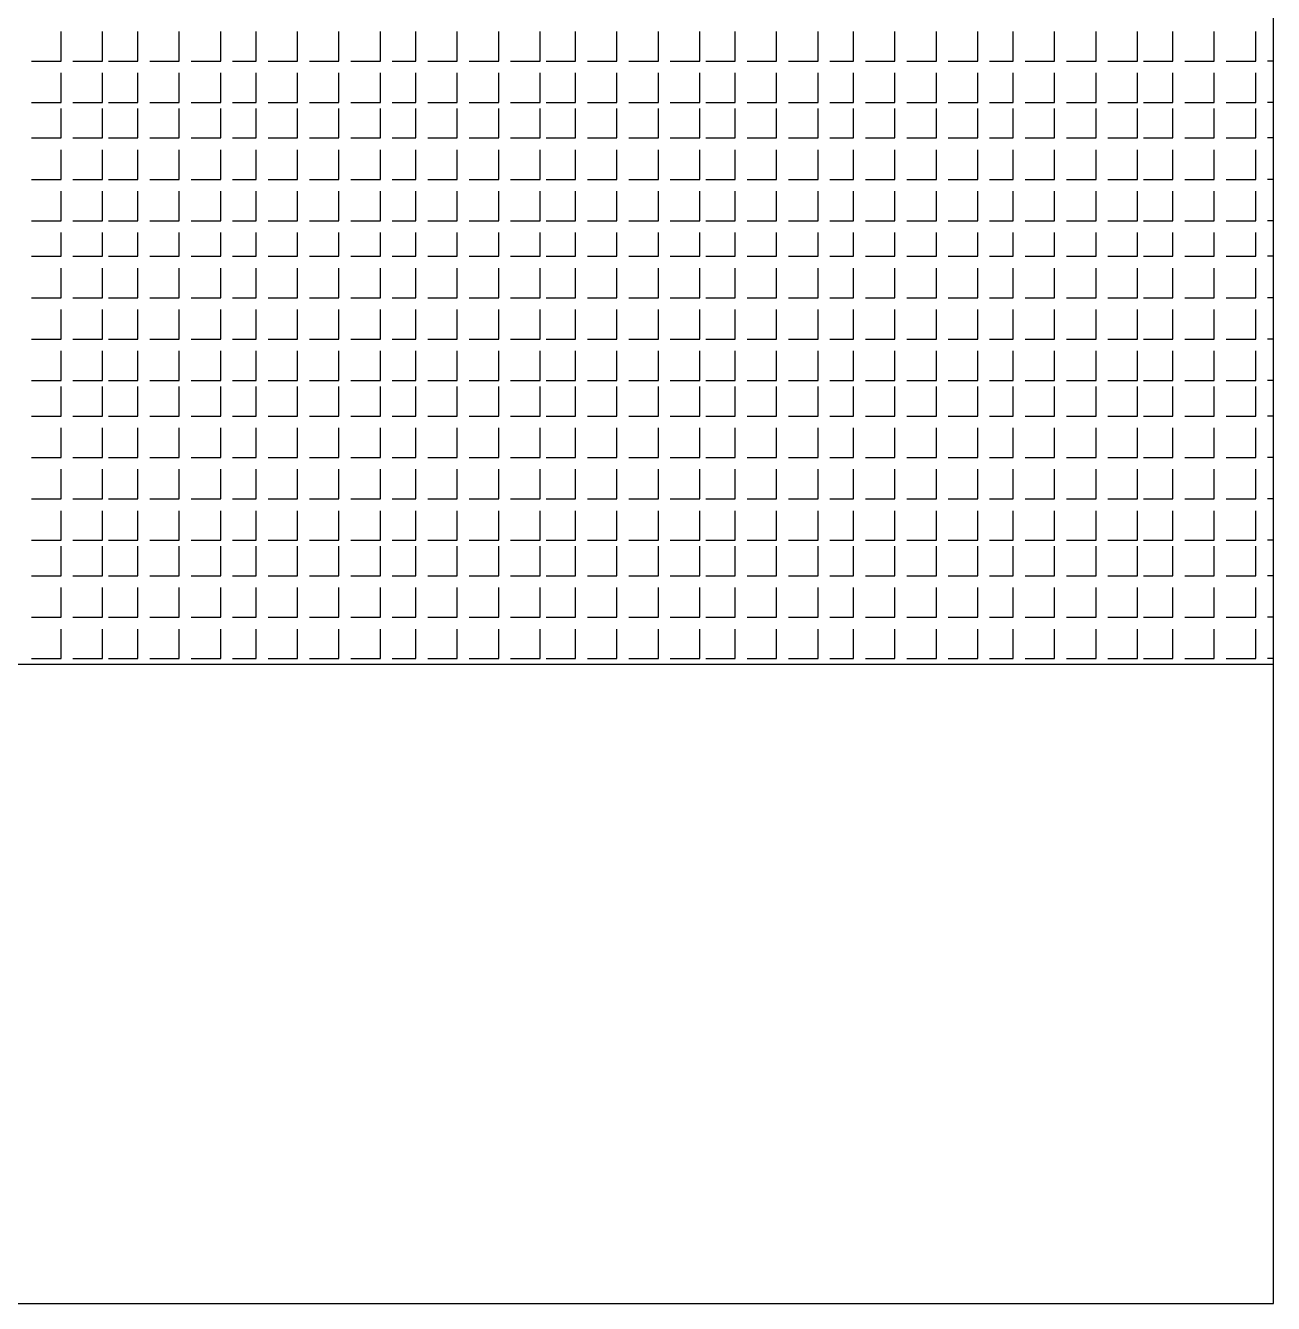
# Model space of a CAD drawing. Extents: x 69141456 to 70100388, y -33501327 to -33101377.
# Drawn here: x 69685065.9 to 69685514.4, y -33128757 to -33128297.9 of the extents above; entities that cross this region are included whole.
import ezdxf

# ---------------------------------------------------------------- set-up
doc = ezdxf.new("R2010")
doc.units = 0
doc.header["$LTSCALE"] = 100
doc.layers.add('PDF _СС_ЗВ_Оборудование', color=1, linetype='Continuous')
doc.layers.add('PDF _СС_ЭЧС_Оборудование', color=1, linetype='Continuous')
doc.layers.add('СС_ЭЧС_Кабель', color=180, linetype='Continuous', lineweight=30)

# ---------------------------------------------------------------- blocks, each defined once
blk = doc.blocks.new('ан')
at = {"layer": 'PDF _СС_ЗВ_Оборудование', "lineweight": 30}
blk.add_lwpolyline([(229.57, 0), (229.57, 880.01)], dxfattribs=at)
at = {"layer": 'PDF _СС_ЭЧС_Оборудование', "lineweight": 30}
blk.add_lwpolyline([(493.14, 875.76), (0, 875.76), (0, 0), (493.14, 0)], close=True, dxfattribs=at)
for points in [[(231.69, 446.38), (231.69, 435.75), (242.32, 435.75)], [(246.57, 446.38), (246.57, 435.75), (257.2, 435.75)], [(261.45, 446.38), (261.45, 435.75), (272.08, 435.75)], [(274.2, 446.38), (274.2, 435.75), (284.83, 435.75)], [(289.08, 446.38), (289.08, 435.75), (299.71, 435.75)], [(303.96, 446.38), (303.96, 435.75), (314.59, 435.75)], [(318.84, 446.38), (318.84, 435.75), (329.47, 435.75)], [(331.6, 446.38), (331.6, 435.75), (342.22, 435.75)], [(346.48, 446.38), (346.48, 435.75), (357.1, 435.75)], [(361.36, 446.38), (361.36, 435.75), (371.98, 435.75)], [(376.23, 446.38), (376.23, 435.75), (384.74, 435.75)], [(388.99, 446.38), (388.99, 435.75), (399.62, 435.75)], [(403.87, 446.38), (403.87, 435.75), (414.5, 435.75)], [(418.75, 446.38), (418.75, 435.75), (429.38, 435.75)], [(431.5, 446.38), (431.5, 435.75), (442.13, 435.75)], [(446.38, 446.38), (446.38, 435.75), (457.01, 435.75)], [(231.69, 431.5), (231.69, 420.87), (242.32, 420.87)], [(246.57, 431.5), (246.57, 420.87), (257.2, 420.87)], [(261.45, 431.5), (261.45, 420.87), (272.08, 420.87)], [(274.2, 431.5), (274.2, 420.87), (284.83, 420.87)], [(289.08, 431.5), (289.08, 420.87), (299.71, 420.87)], [(303.96, 431.5), (303.96, 420.87), (314.59, 420.87)], [(318.84, 431.5), (318.84, 420.87), (329.47, 420.87)], [(331.6, 431.5), (331.6, 420.87), (342.22, 420.87)], [(346.48, 431.5), (346.48, 420.87), (357.1, 420.87)], [(361.36, 431.5), (361.36, 420.87), (371.98, 420.87)], [(376.23, 431.5), (376.23, 420.87), (384.74, 420.87)], [(388.99, 431.5), (388.99, 420.87), (399.62, 420.87)], [(403.87, 431.5), (403.87, 420.87), (414.5, 420.87)], [(418.75, 431.5), (418.75, 420.87), (429.38, 420.87)], [(431.5, 431.5), (431.5, 420.87), (442.13, 420.87)], [(446.38, 431.5), (446.38, 420.87), (457.01, 420.87)], [(231.69, 418.75), (231.69, 408.12), (242.32, 408.12)], [(246.57, 418.75), (246.57, 408.12), (257.2, 408.12)], [(261.45, 418.75), (261.45, 408.12), (272.08, 408.12)], [(274.2, 418.75), (274.2, 408.12), (284.83, 408.12)], [(289.08, 418.75), (289.08, 408.12), (299.71, 408.12)], [(303.96, 418.75), (303.96, 408.12), (314.59, 408.12)], [(318.84, 418.75), (318.84, 408.12), (329.47, 408.12)], [(331.6, 418.75), (331.6, 408.12), (342.22, 408.12)], [(346.48, 418.75), (346.48, 408.12), (357.1, 408.12)], [(361.36, 418.75), (361.36, 408.12), (371.98, 408.12)], [(376.23, 418.75), (376.23, 408.12), (384.74, 408.12)], [(388.99, 418.75), (388.99, 408.12), (399.62, 408.12)], [(403.87, 418.75), (403.87, 408.12), (414.5, 408.12)], [(418.75, 418.75), (418.75, 408.12), (429.38, 408.12)], [(431.5, 418.75), (431.5, 408.12), (442.13, 408.12)], [(446.38, 418.75), (446.38, 408.12), (457.01, 408.12)], [(231.69, 403.87), (231.69, 393.24), (242.32, 393.24)], [(246.57, 403.87), (246.57, 393.24), (257.2, 393.24)], [(261.45, 403.87), (261.45, 393.24), (272.08, 393.24)], [(274.2, 403.87), (274.2, 393.24), (284.83, 393.24)], [(289.08, 403.87), (289.08, 393.24), (299.71, 393.24)], [(303.96, 403.87), (303.96, 393.24), (314.59, 393.24)], [(318.84, 403.87), (318.84, 393.24), (329.47, 393.24)], [(331.6, 403.87), (331.6, 393.24), (342.22, 393.24)], [(346.48, 403.87), (346.48, 393.24), (357.1, 393.24)], [(361.36, 403.87), (361.36, 393.24), (371.98, 393.24)], [(376.23, 403.87), (376.23, 393.24), (384.74, 393.24)], [(388.99, 403.87), (388.99, 393.24), (399.62, 393.24)], [(403.87, 403.87), (403.87, 393.24), (414.5, 393.24)], [(418.75, 403.87), (418.75, 393.24), (429.38, 393.24)], [(431.5, 403.87), (431.5, 393.24), (442.13, 393.24)], [(446.38, 403.87), (446.38, 393.24), (457.01, 393.24)], [(231.69, 388.99), (231.69, 378.36), (242.32, 378.36)], [(246.57, 388.99), (246.57, 378.36), (257.2, 378.36)], [(261.45, 388.99), (261.45, 378.36), (272.08, 378.36)], [(274.2, 388.99), (274.2, 378.36), (284.83, 378.36)], [(289.08, 388.99), (289.08, 378.36), (299.71, 378.36)], [(303.96, 388.99), (303.96, 378.36), (314.59, 378.36)], [(318.84, 388.99), (318.84, 378.36), (329.47, 378.36)], [(331.6, 388.99), (331.6, 378.36), (342.22, 378.36)], [(346.48, 388.99), (346.48, 378.36), (357.1, 378.36)], [(361.36, 388.99), (361.36, 378.36), (371.98, 378.36)], [(376.23, 388.99), (376.23, 378.36), (384.74, 378.36)], [(388.99, 388.99), (388.99, 378.36), (399.62, 378.36)], [(403.87, 388.99), (403.87, 378.36), (414.5, 378.36)], [(418.75, 388.99), (418.75, 378.36), (429.38, 378.36)], [(431.5, 388.99), (431.5, 378.36), (442.13, 378.36)], [(446.38, 388.99), (446.38, 378.36), (457.01, 378.36)], [(231.69, 374.11), (231.69, 365.61), (242.32, 365.61)], [(246.57, 374.11), (246.57, 365.61), (257.2, 365.61)], [(261.45, 374.11), (261.45, 365.61), (272.08, 365.61)], [(274.2, 374.11), (274.2, 365.61), (284.83, 365.61)], [(289.08, 374.11), (289.08, 365.61), (299.71, 365.61)], [(303.96, 374.11), (303.96, 365.61), (314.59, 365.61)], [(318.84, 374.11), (318.84, 365.61), (329.47, 365.61)], [(331.6, 374.11), (331.6, 365.61), (342.22, 365.61)], [(346.48, 374.11), (346.48, 365.61), (357.1, 365.61)], [(361.36, 374.11), (361.36, 365.61), (371.98, 365.61)], [(376.23, 374.11), (376.23, 365.61), (384.74, 365.61)], [(388.99, 374.11), (388.99, 365.61), (399.62, 365.61)], [(403.87, 374.11), (403.87, 365.61), (414.5, 365.61)], [(418.75, 374.11), (418.75, 365.61), (429.38, 365.61)], [(431.5, 374.11), (431.5, 365.61), (442.13, 365.61)], [(446.38, 374.11), (446.38, 365.61), (457.01, 365.61)], [(231.69, 361.36), (231.69, 350.73), (242.32, 350.73)], [(246.57, 361.36), (246.57, 350.73), (257.2, 350.73)], [(261.45, 361.36), (261.45, 350.73), (272.08, 350.73)], [(274.2, 361.36), (274.2, 350.73), (284.83, 350.73)], [(289.08, 361.36), (289.08, 350.73), (299.71, 350.73)], [(303.96, 361.36), (303.96, 350.73), (314.59, 350.73)], [(318.84, 361.36), (318.84, 350.73), (329.47, 350.73)], [(331.6, 361.36), (331.6, 350.73), (342.22, 350.73)], [(346.48, 361.36), (346.48, 350.73), (357.1, 350.73)], [(361.36, 361.36), (361.36, 350.73), (371.98, 350.73)], [(376.23, 361.36), (376.23, 350.73), (384.74, 350.73)], [(388.99, 361.36), (388.99, 350.73), (399.62, 350.73)], [(403.87, 361.36), (403.87, 350.73), (414.5, 350.73)], [(418.75, 361.36), (418.75, 350.73), (429.38, 350.73)], [(431.5, 361.36), (431.5, 350.73), (442.13, 350.73)], [(446.38, 361.36), (446.38, 350.73), (457.01, 350.73)], [(231.69, 346.48), (231.69, 335.85), (242.32, 335.85)], [(246.57, 346.48), (246.57, 335.85), (257.2, 335.85)], [(261.45, 346.48), (261.45, 335.85), (272.08, 335.85)], [(274.2, 346.48), (274.2, 335.85), (284.83, 335.85)], [(289.08, 346.48), (289.08, 335.85), (299.71, 335.85)], [(303.96, 346.48), (303.96, 335.85), (314.59, 335.85)], [(318.84, 346.48), (318.84, 335.85), (329.47, 335.85)], [(331.6, 346.48), (331.6, 335.85), (342.22, 335.85)], [(346.48, 346.48), (346.48, 335.85), (357.1, 335.85)], [(361.36, 346.48), (361.36, 335.85), (371.98, 335.85)], [(376.23, 346.48), (376.23, 335.85), (384.74, 335.85)], [(388.99, 346.48), (388.99, 335.85), (399.62, 335.85)], [(403.87, 346.48), (403.87, 335.85), (414.5, 335.85)], [(418.75, 346.48), (418.75, 335.85), (429.38, 335.85)], [(431.5, 346.48), (431.5, 335.85), (442.13, 335.85)], [(446.38, 346.48), (446.38, 335.85), (457.01, 335.85)], [(231.69, 331.6), (231.69, 320.97), (242.32, 320.97)], [(246.57, 331.6), (246.57, 320.97), (257.2, 320.97)], [(261.45, 331.6), (261.45, 320.97), (272.08, 320.97)], [(274.2, 331.6), (274.2, 320.97), (284.83, 320.97)], [(289.08, 331.6), (289.08, 320.97), (299.71, 320.97)], [(303.96, 331.6), (303.96, 320.97), (314.59, 320.97)], [(318.84, 331.6), (318.84, 320.97), (329.47, 320.97)], [(331.6, 331.6), (331.6, 320.97), (342.22, 320.97)], [(346.48, 331.6), (346.48, 320.97), (357.1, 320.97)], [(361.36, 331.6), (361.36, 320.97), (371.98, 320.97)], [(376.23, 331.6), (376.23, 320.97), (384.74, 320.97)], [(388.99, 331.6), (388.99, 320.97), (399.62, 320.97)], [(403.87, 331.6), (403.87, 320.97), (414.5, 320.97)], [(418.75, 331.6), (418.75, 320.97), (429.38, 320.97)], [(431.5, 331.6), (431.5, 320.97), (442.13, 320.97)], [(446.38, 331.6), (446.38, 320.97), (457.01, 320.97)], [(231.69, 316.72), (231.69, 308.21), (242.32, 308.21)], [(246.57, 316.72), (246.57, 308.21), (257.2, 308.21)], [(261.45, 316.72), (261.45, 308.21), (272.08, 308.21)], [(274.2, 316.72), (274.2, 308.21), (284.83, 308.21)], [(289.08, 316.72), (289.08, 308.21), (299.71, 308.21)], [(303.96, 316.72), (303.96, 308.21), (314.59, 308.21)], [(318.84, 316.72), (318.84, 308.21), (329.47, 308.21)], [(331.6, 316.72), (331.6, 308.21), (342.22, 308.21)], [(346.48, 316.72), (346.48, 308.21), (357.1, 308.21)], [(361.36, 316.72), (361.36, 308.21), (371.98, 308.21)], [(376.23, 316.72), (376.23, 308.21), (384.74, 308.21)], [(388.99, 316.72), (388.99, 308.21), (399.62, 308.21)], [(403.87, 316.72), (403.87, 308.21), (414.5, 308.21)], [(418.75, 316.72), (418.75, 308.21), (429.38, 308.21)], [(431.5, 316.72), (431.5, 308.21), (442.13, 308.21)], [(446.38, 316.72), (446.38, 308.21), (457.01, 308.21)], [(231.69, 303.96), (231.69, 293.34), (242.32, 293.34)], [(246.57, 303.96), (246.57, 293.34), (257.2, 293.34)], [(261.45, 303.96), (261.45, 293.34), (272.08, 293.34)], [(274.2, 303.96), (274.2, 293.34), (284.83, 293.34)], [(289.08, 303.96), (289.08, 293.34), (299.71, 293.34)], [(303.96, 303.96), (303.96, 293.34), (314.59, 293.34)], [(318.84, 303.96), (318.84, 293.34), (329.47, 293.34)], [(331.6, 303.96), (331.6, 293.34), (342.22, 293.34)], [(346.48, 303.96), (346.48, 293.34), (357.1, 293.34)], [(361.36, 303.96), (361.36, 293.34), (371.98, 293.34)], [(376.23, 303.96), (376.23, 293.34), (384.74, 293.34)], [(388.99, 303.96), (388.99, 293.34), (399.62, 293.34)], [(403.87, 303.96), (403.87, 293.34), (414.5, 293.34)], [(418.75, 303.96), (418.75, 293.34), (429.38, 293.34)], [(431.5, 303.96), (431.5, 293.34), (442.13, 293.34)], [(446.38, 303.96), (446.38, 293.34), (457.01, 293.34)], [(231.69, 289.08), (231.69, 278.46), (242.32, 278.46)], [(246.57, 289.08), (246.57, 278.46), (257.2, 278.46)], [(261.45, 289.08), (261.45, 278.46), (272.08, 278.46)], [(274.2, 289.08), (274.2, 278.46), (284.83, 278.46)], [(289.08, 289.08), (289.08, 278.46), (299.71, 278.46)], [(303.96, 289.08), (303.96, 278.46), (314.59, 278.46)], [(318.84, 289.08), (318.84, 278.46), (329.47, 278.46)], [(331.6, 289.08), (331.6, 278.46), (342.22, 278.46)], [(346.48, 289.08), (346.48, 278.46), (357.1, 278.46)], [(361.36, 289.08), (361.36, 278.46), (371.98, 278.46)], [(376.23, 289.08), (376.23, 278.46), (384.74, 278.46)], [(388.99, 289.08), (388.99, 278.46), (399.62, 278.46)], [(403.87, 289.08), (403.87, 278.46), (414.5, 278.46)], [(418.75, 289.08), (418.75, 278.46), (429.38, 278.46)], [(431.5, 289.08), (431.5, 278.46), (442.13, 278.46)], [(446.38, 289.08), (446.38, 278.46), (457.01, 278.46)], [(231.69, 274.2), (231.69, 263.58), (242.32, 263.58)], [(246.57, 274.2), (246.57, 263.58), (257.2, 263.58)], [(261.45, 274.2), (261.45, 263.58), (272.08, 263.58)], [(274.2, 274.2), (274.2, 263.58), (284.83, 263.58)], [(289.08, 274.2), (289.08, 263.58), (299.71, 263.58)], [(303.96, 274.2), (303.96, 263.58), (314.59, 263.58)], [(318.84, 274.2), (318.84, 263.58), (329.47, 263.58)], [(331.6, 274.2), (331.6, 263.58), (342.22, 263.58)], [(346.48, 274.2), (346.48, 263.58), (357.1, 263.58)], [(361.36, 274.2), (361.36, 263.58), (371.98, 263.58)], [(376.23, 274.2), (376.23, 263.58), (384.74, 263.58)], [(388.99, 274.2), (388.99, 263.58), (399.62, 263.58)], [(403.87, 274.2), (403.87, 263.58), (414.5, 263.58)], [(418.75, 274.2), (418.75, 263.58), (429.38, 263.58)], [(431.5, 274.2), (431.5, 263.58), (442.13, 263.58)], [(446.38, 274.2), (446.38, 263.58), (457.01, 263.58)], [(231.69, 261.45), (231.69, 250.82), (242.32, 250.82)], [(246.57, 261.45), (246.57, 250.82), (257.2, 250.82)], [(261.45, 261.45), (261.45, 250.82), (272.08, 250.82)], [(274.2, 261.45), (274.2, 250.82), (284.83, 250.82)], [(289.08, 261.45), (289.08, 250.82), (299.71, 250.82)], [(303.96, 261.45), (303.96, 250.82), (314.59, 250.82)], [(318.84, 261.45), (318.84, 250.82), (329.47, 250.82)], [(331.6, 261.45), (331.6, 250.82), (342.22, 250.82)], [(346.48, 261.45), (346.48, 250.82), (357.1, 250.82)], [(361.36, 261.45), (361.36, 250.82), (371.98, 250.82)], [(376.23, 261.45), (376.23, 250.82), (384.74, 250.82)], [(388.99, 261.45), (388.99, 250.82), (399.62, 250.82)], [(403.87, 261.45), (403.87, 250.82), (414.5, 250.82)], [(418.75, 261.45), (418.75, 250.82), (429.38, 250.82)], [(431.5, 261.45), (431.5, 250.82), (442.13, 250.82)], [(446.38, 261.45), (446.38, 250.82), (457.01, 250.82)], [(231.69, 246.57), (231.69, 235.94), (242.32, 235.94)], [(246.57, 246.57), (246.57, 235.94), (257.2, 235.94)], [(261.45, 246.57), (261.45, 235.94), (272.08, 235.94)], [(274.2, 246.57), (274.2, 235.94), (284.83, 235.94)], [(289.08, 246.57), (289.08, 235.94), (299.71, 235.94)], [(303.96, 246.57), (303.96, 235.94), (314.59, 235.94)], [(318.84, 246.57), (318.84, 235.94), (329.47, 235.94)], [(331.6, 246.57), (331.6, 235.94), (342.22, 235.94)], [(346.48, 246.57), (346.48, 235.94), (357.1, 235.94)], [(361.36, 246.57), (361.36, 235.94), (371.98, 235.94)], [(376.23, 246.57), (376.23, 235.94), (384.74, 235.94)], [(388.99, 246.57), (388.99, 235.94), (399.62, 235.94)], [(403.87, 246.57), (403.87, 235.94), (414.5, 235.94)], [(418.75, 246.57), (418.75, 235.94), (429.38, 235.94)], [(431.5, 246.57), (431.5, 235.94), (442.13, 235.94)], [(446.38, 246.57), (446.38, 235.94), (457.01, 235.94)], [(231.69, 231.69), (231.69, 221.06), (242.32, 221.06)], [(246.57, 231.69), (246.57, 221.06), (257.2, 221.06)], [(261.45, 231.69), (261.45, 221.06), (272.08, 221.06)], [(274.2, 231.69), (274.2, 221.06), (284.83, 221.06)], [(289.08, 231.69), (289.08, 221.06), (299.71, 221.06)], [(303.96, 231.69), (303.96, 221.06), (314.59, 221.06)], [(318.84, 231.69), (318.84, 221.06), (329.47, 221.06)], [(331.6, 231.69), (331.6, 221.06), (342.22, 221.06)], [(346.48, 231.69), (346.48, 221.06), (357.1, 221.06)], [(361.36, 231.69), (361.36, 221.06), (371.98, 221.06)], [(376.23, 231.69), (376.23, 221.06), (384.74, 221.06)], [(388.99, 231.69), (388.99, 221.06), (399.62, 221.06)], [(403.87, 231.69), (403.87, 221.06), (414.5, 221.06)], [(418.75, 231.69), (418.75, 221.06), (429.38, 221.06)], [(431.5, 231.69), (431.5, 221.06), (442.13, 221.06)], [(446.38, 231.69), (446.38, 221.06), (457.01, 221.06)], [(231.69, 216.81), (231.69, 206.19), (242.32, 206.19)], [(246.57, 216.81), (246.57, 206.19), (257.2, 206.19)], [(261.45, 216.81), (261.45, 206.19), (272.08, 206.19)], [(274.2, 216.81), (274.2, 206.19), (284.83, 206.19)], [(289.08, 216.81), (289.08, 206.19), (299.71, 206.19)], [(303.96, 216.81), (303.96, 206.19), (314.59, 206.19)], [(318.84, 216.81), (318.84, 206.19), (329.47, 206.19)], [(331.6, 216.81), (331.6, 206.19), (342.22, 206.19)], [(346.48, 216.81), (346.48, 206.19), (357.1, 206.19)], [(361.36, 216.81), (361.36, 206.19), (371.98, 206.19)], [(376.23, 216.81), (376.23, 206.19), (384.74, 206.19)], [(388.99, 216.81), (388.99, 206.19), (399.62, 206.19)], [(403.87, 216.81), (403.87, 206.19), (414.5, 206.19)], [(418.75, 216.81), (418.75, 206.19), (429.38, 206.19)], [(431.5, 216.81), (431.5, 206.19), (442.13, 206.19)], [(446.38, 216.81), (446.38, 206.19), (457.01, 206.19)], [(231.69, 204.06), (231.69, 193.43), (242.32, 193.43)], [(246.57, 204.06), (246.57, 193.43), (257.2, 193.43)], [(261.45, 204.06), (261.45, 193.43), (272.08, 193.43)], [(274.2, 204.06), (274.2, 193.43), (284.83, 193.43)], [(289.08, 204.06), (289.08, 193.43), (299.71, 193.43)], [(303.96, 204.06), (303.96, 193.43), (314.59, 193.43)], [(318.84, 204.06), (318.84, 193.43), (329.47, 193.43)], [(331.6, 204.06), (331.6, 193.43), (342.22, 193.43)], [(346.48, 204.06), (346.48, 193.43), (357.1, 193.43)], [(361.36, 204.06), (361.36, 193.43), (371.98, 193.43)], [(376.23, 204.06), (376.23, 193.43), (384.74, 193.43)], [(388.99, 204.06), (388.99, 193.43), (399.62, 193.43)], [(403.87, 204.06), (403.87, 193.43), (414.5, 193.43)], [(418.75, 204.06), (418.75, 193.43), (429.38, 193.43)], [(431.5, 204.06), (431.5, 193.43), (442.13, 193.43)], [(446.38, 204.06), (446.38, 193.43), (457.01, 193.43)], [(231.69, 189.18), (231.69, 178.55), (242.32, 178.55)], [(246.57, 189.18), (246.57, 178.55), (257.2, 178.55)], [(261.45, 189.18), (261.45, 178.55), (272.08, 178.55)], [(274.2, 189.18), (274.2, 178.55), (284.83, 178.55)], [(289.08, 189.18), (289.08, 178.55), (299.71, 178.55)], [(303.96, 189.18), (303.96, 178.55), (314.59, 178.55)], [(318.84, 189.18), (318.84, 178.55), (329.47, 178.55)], [(331.6, 189.18), (331.6, 178.55), (342.22, 178.55)], [(346.48, 189.18), (346.48, 178.55), (357.1, 178.55)], [(361.36, 189.18), (361.36, 178.55), (371.98, 178.55)], [(376.23, 189.18), (376.23, 178.55), (384.74, 178.55)], [(388.99, 189.18), (388.99, 178.55), (399.62, 178.55)], [(403.87, 189.18), (403.87, 178.55), (414.5, 178.55)], [(418.75, 189.18), (418.75, 178.55), (429.38, 178.55)], [(431.5, 189.18), (431.5, 178.55), (442.13, 178.55)], [(446.38, 189.18), (446.38, 178.55), (457.01, 178.55)], [(231.69, 174.3), (231.69, 163.67), (242.32, 163.67)], [(246.57, 174.3), (246.57, 163.67), (257.2, 163.67)], [(261.45, 174.3), (261.45, 163.67), (272.08, 163.67)], [(274.2, 174.3), (274.2, 163.67), (284.83, 163.67)], [(289.08, 174.3), (289.08, 163.67), (299.71, 163.67)], [(303.96, 174.3), (303.96, 163.67), (314.59, 163.67)], [(318.84, 174.3), (318.84, 163.67), (329.47, 163.67)], [(331.6, 174.3), (331.6, 163.67), (342.22, 163.67)], [(346.48, 174.3), (346.48, 163.67), (357.1, 163.67)], [(361.36, 174.3), (361.36, 163.67), (371.98, 163.67)], [(376.23, 174.3), (376.23, 163.67), (384.74, 163.67)], [(388.99, 174.3), (388.99, 163.67), (399.62, 163.67)], [(403.87, 174.3), (403.87, 163.67), (414.5, 163.67)], [(418.75, 174.3), (418.75, 163.67), (429.38, 163.67)], [(431.5, 174.3), (431.5, 163.67), (442.13, 163.67)], [(446.38, 174.3), (446.38, 163.67), (457.01, 163.67)], [(231.69, 159.42), (231.69, 150.92), (242.32, 150.92)], [(246.57, 159.42), (246.57, 150.92), (257.2, 150.92)], [(261.45, 159.42), (261.45, 150.92), (272.08, 150.92)], [(274.2, 159.42), (274.2, 150.92), (284.83, 150.92)], [(289.08, 159.42), (289.08, 150.92), (299.71, 150.92)], [(303.96, 159.42), (303.96, 150.92), (314.59, 150.92)], [(318.84, 159.42), (318.84, 150.92), (329.47, 150.92)], [(331.6, 159.42), (331.6, 150.92), (342.22, 150.92)], [(346.48, 159.42), (346.48, 150.92), (357.1, 150.92)], [(361.36, 159.42), (361.36, 150.92), (371.98, 150.92)], [(376.23, 159.42), (376.23, 150.92), (384.74, 150.92)], [(388.99, 159.42), (388.99, 150.92), (399.62, 150.92)], [(403.87, 159.42), (403.87, 150.92), (414.5, 150.92)], [(418.75, 159.42), (418.75, 150.92), (429.38, 150.92)], [(431.5, 159.42), (431.5, 150.92), (442.13, 150.92)], [(446.38, 159.42), (446.38, 150.92), (457.01, 150.92)], [(231.69, 146.67), (231.69, 136.04), (242.32, 136.04)], [(246.57, 146.67), (246.57, 136.04), (257.2, 136.04)], [(261.45, 146.67), (261.45, 136.04), (272.08, 136.04)], [(274.2, 146.67), (274.2, 136.04), (284.83, 136.04)], [(289.08, 146.67), (289.08, 136.04), (299.71, 136.04)], [(303.96, 146.67), (303.96, 136.04), (314.59, 136.04)], [(318.84, 146.67), (318.84, 136.04), (329.47, 136.04)], [(331.6, 146.67), (331.6, 136.04), (342.22, 136.04)], [(346.48, 146.67), (346.48, 136.04), (357.1, 136.04)], [(361.36, 146.67), (361.36, 136.04), (371.98, 136.04)], [(376.23, 146.67), (376.23, 136.04), (384.74, 136.04)], [(388.99, 146.67), (388.99, 136.04), (399.62, 136.04)], [(403.87, 146.67), (403.87, 136.04), (414.5, 136.04)], [(418.75, 146.67), (418.75, 136.04), (429.38, 136.04)], [(431.5, 146.67), (431.5, 136.04), (442.13, 136.04)], [(446.38, 146.67), (446.38, 136.04), (457.01, 136.04)], [(231.69, 131.79), (231.69, 121.16), (242.32, 121.16)], [(246.57, 131.79), (246.57, 121.16), (257.2, 121.16)], [(261.45, 131.79), (261.45, 121.16), (272.08, 121.16)], [(274.2, 131.79), (274.2, 121.16), (284.83, 121.16)], [(289.08, 131.79), (289.08, 121.16), (299.71, 121.16)], [(303.96, 131.79), (303.96, 121.16), (314.59, 121.16)], [(318.84, 131.79), (318.84, 121.16), (329.47, 121.16)], [(331.6, 131.79), (331.6, 121.16), (342.22, 121.16)], [(346.48, 131.79), (346.48, 121.16), (357.1, 121.16)], [(361.36, 131.79), (361.36, 121.16), (371.98, 121.16)], [(376.23, 131.79), (376.23, 121.16), (384.74, 121.16)], [(388.99, 131.79), (388.99, 121.16), (399.62, 121.16)], [(403.87, 131.79), (403.87, 121.16), (414.5, 121.16)], [(418.75, 131.79), (418.75, 121.16), (429.38, 121.16)], [(431.5, 131.79), (431.5, 121.16), (442.13, 121.16)], [(446.38, 131.79), (446.38, 121.16), (457.01, 121.16)], [(231.69, 116.91), (231.69, 106.28), (242.32, 106.28)], [(246.57, 116.91), (246.57, 106.28), (257.2, 106.28)], [(261.45, 116.91), (261.45, 106.28), (272.08, 106.28)], [(274.2, 116.91), (274.2, 106.28), (284.83, 106.28)], [(289.08, 116.91), (289.08, 106.28), (299.71, 106.28)], [(303.96, 116.91), (303.96, 106.28), (314.59, 106.28)], [(318.84, 116.91), (318.84, 106.28), (329.47, 106.28)], [(331.6, 116.91), (331.6, 106.28), (342.22, 106.28)], [(346.48, 116.91), (346.48, 106.28), (357.1, 106.28)], [(361.36, 116.91), (361.36, 106.28), (371.98, 106.28)], [(376.23, 116.91), (376.23, 106.28), (384.74, 106.28)], [(388.99, 116.91), (388.99, 106.28), (399.62, 106.28)], [(403.87, 116.91), (403.87, 106.28), (414.5, 106.28)], [(418.75, 116.91), (418.75, 106.28), (429.38, 106.28)], [(431.5, 116.91), (431.5, 106.28), (442.13, 106.28)], [(446.38, 116.91), (446.38, 106.28), (457.01, 106.28)], [(231.69, 102.03), (231.69, 93.53), (242.32, 93.53)], [(246.57, 102.03), (246.57, 93.53), (257.2, 93.53)], [(261.45, 102.03), (261.45, 93.53), (272.08, 93.53)], [(274.2, 102.03), (274.2, 93.53), (284.83, 93.53)], [(289.08, 102.03), (289.08, 93.53), (299.71, 93.53)], [(303.96, 102.03), (303.96, 93.53), (314.59, 93.53)], [(318.84, 102.03), (318.84, 93.53), (329.47, 93.53)], [(331.6, 102.03), (331.6, 93.53), (342.22, 93.53)], [(346.48, 102.03), (346.48, 93.53), (357.1, 93.53)], [(361.36, 102.03), (361.36, 93.53), (371.98, 93.53)], [(376.23, 102.03), (376.23, 93.53), (384.74, 93.53)], [(388.99, 102.03), (388.99, 93.53), (399.62, 93.53)], [(403.87, 102.03), (403.87, 93.53), (414.5, 93.53)], [(418.75, 102.03), (418.75, 93.53), (429.38, 93.53)], [(431.5, 102.03), (431.5, 93.53), (442.13, 93.53)], [(446.38, 102.03), (446.38, 93.53), (457.01, 93.53)], [(231.69, 89.28), (231.69, 78.65), (242.32, 78.65)], [(246.57, 89.28), (246.57, 78.65), (257.2, 78.65)], [(261.45, 89.28), (261.45, 78.65), (272.08, 78.65)], [(274.2, 89.28), (274.2, 78.65), (284.83, 78.65)], [(289.08, 89.28), (289.08, 78.65), (299.71, 78.65)], [(303.96, 89.28), (303.96, 78.65), (314.59, 78.65)], [(318.84, 89.28), (318.84, 78.65), (329.47, 78.65)], [(331.6, 89.28), (331.6, 78.65), (342.22, 78.65)], [(346.48, 89.28), (346.48, 78.65), (357.1, 78.65)], [(361.36, 89.28), (361.36, 78.65), (371.98, 78.65)], [(376.23, 89.28), (376.23, 78.65), (384.74, 78.65)], [(388.99, 89.28), (388.99, 78.65), (399.62, 78.65)], [(403.87, 89.28), (403.87, 78.65), (414.5, 78.65)], [(418.75, 89.28), (418.75, 78.65), (429.38, 78.65)], [(431.5, 89.28), (431.5, 78.65), (442.13, 78.65)], [(446.38, 89.28), (446.38, 78.65), (457.01, 78.65)], [(231.69, 74.4), (231.69, 63.77), (242.32, 63.77)], [(246.57, 74.4), (246.57, 63.77), (257.2, 63.77)], [(261.45, 74.4), (261.45, 63.77), (272.08, 63.77)], [(274.2, 74.4), (274.2, 63.77), (284.83, 63.77)], [(289.08, 74.4), (289.08, 63.77), (299.71, 63.77)], [(303.96, 74.4), (303.96, 63.77), (314.59, 63.77)], [(318.84, 74.4), (318.84, 63.77), (329.47, 63.77)], [(331.6, 74.4), (331.6, 63.77), (342.22, 63.77)], [(346.48, 74.4), (346.48, 63.77), (357.1, 63.77)], [(361.36, 74.4), (361.36, 63.77), (371.98, 63.77)], [(376.23, 74.4), (376.23, 63.77), (384.74, 63.77)], [(388.99, 74.4), (388.99, 63.77), (399.62, 63.77)], [(403.87, 74.4), (403.87, 63.77), (414.5, 63.77)], [(418.75, 74.4), (418.75, 63.77), (429.38, 63.77)], [(431.5, 74.4), (431.5, 63.77), (442.13, 63.77)], [(446.38, 74.4), (446.38, 63.77), (457.01, 63.77)], [(231.69, 59.52), (231.69, 48.89), (242.32, 48.89)], [(246.57, 59.52), (246.57, 48.89), (257.2, 48.89)], [(261.45, 59.52), (261.45, 48.89), (272.08, 48.89)], [(274.2, 59.52), (274.2, 48.89), (284.83, 48.89)], [(289.08, 59.52), (289.08, 48.89), (299.71, 48.89)], [(303.96, 59.52), (303.96, 48.89), (314.59, 48.89)], [(318.84, 59.52), (318.84, 48.89), (329.47, 48.89)], [(331.6, 59.52), (331.6, 48.89), (342.22, 48.89)], [(346.48, 59.52), (346.48, 48.89), (357.1, 48.89)], [(361.36, 59.52), (361.36, 48.89), (371.98, 48.89)], [(376.23, 59.52), (376.23, 48.89), (384.74, 48.89)], [(388.99, 59.52), (388.99, 48.89), (399.62, 48.89)], [(403.87, 59.52), (403.87, 48.89), (414.5, 48.89)], [(418.75, 59.52), (418.75, 48.89), (429.38, 48.89)], [(431.5, 59.52), (431.5, 48.89), (442.13, 48.89)], [(446.38, 59.52), (446.38, 48.89), (457.01, 48.89)], [(231.69, 46.76), (231.69, 36.14), (242.32, 36.14)], [(246.57, 46.76), (246.57, 36.14), (257.2, 36.14)], [(261.45, 46.76), (261.45, 36.14), (272.08, 36.14)], [(274.2, 46.76), (274.2, 36.14), (284.83, 36.14)], [(289.08, 46.76), (289.08, 36.14), (299.71, 36.14)], [(303.96, 46.76), (303.96, 36.14), (314.59, 36.14)], [(318.84, 46.76), (318.84, 36.14), (329.47, 36.14)], [(331.6, 46.76), (331.6, 36.14), (342.22, 36.14)], [(346.48, 46.76), (346.48, 36.14), (357.1, 36.14)], [(361.36, 46.76), (361.36, 36.14), (371.98, 36.14)], [(376.23, 46.76), (376.23, 36.14), (384.74, 36.14)], [(388.99, 46.76), (388.99, 36.14), (399.62, 36.14)], [(403.87, 46.76), (403.87, 36.14), (414.5, 36.14)], [(418.75, 46.76), (418.75, 36.14), (429.38, 36.14)], [(431.5, 46.76), (431.5, 36.14), (442.13, 36.14)], [(446.38, 46.76), (446.38, 36.14), (457.01, 36.14)], [(231.69, 31.88), (231.69, 21.26), (242.32, 21.26)], [(246.57, 31.88), (246.57, 21.26), (257.2, 21.26)], [(261.45, 31.88), (261.45, 21.26), (272.08, 21.26)], [(274.2, 31.88), (274.2, 21.26), (284.83, 21.26)], [(289.08, 31.88), (289.08, 21.26), (299.71, 21.26)], [(303.96, 31.88), (303.96, 21.26), (314.59, 21.26)], [(318.84, 31.88), (318.84, 21.26), (329.47, 21.26)], [(331.6, 31.88), (331.6, 21.26), (342.22, 21.26)], [(346.48, 31.88), (346.48, 21.26), (357.1, 21.26)], [(361.36, 31.88), (361.36, 21.26), (371.98, 21.26)], [(376.23, 31.88), (376.23, 21.26), (384.74, 21.26)], [(388.99, 31.88), (388.99, 21.26), (399.62, 21.26)], [(403.87, 31.88), (403.87, 21.26), (414.5, 21.26)], [(418.75, 31.88), (418.75, 21.26), (429.38, 21.26)], [(431.5, 31.88), (431.5, 21.26), (442.13, 21.26)], [(446.38, 31.88), (446.38, 21.26), (457.01, 21.26)], [(231.69, 17), (231.69, 6.38), (242.32, 6.38)], [(246.57, 17), (246.57, 6.38), (257.2, 6.38)], [(261.45, 17), (261.45, 6.38), (272.08, 6.38)], [(274.2, 17), (274.2, 6.38), (284.83, 6.38)], [(289.08, 17), (289.08, 6.38), (299.71, 6.38)], [(303.96, 17), (303.96, 6.38), (314.59, 6.38)], [(318.84, 17), (318.84, 6.38), (329.47, 6.38)], [(331.6, 17), (331.6, 6.38), (342.22, 6.38)], [(346.48, 17), (346.48, 6.38), (357.1, 6.38)], [(361.36, 17), (361.36, 6.38), (371.98, 6.38)], [(376.23, 17), (376.23, 6.38), (384.74, 6.38)], [(388.99, 17), (388.99, 6.38), (399.62, 6.38)], [(403.87, 17), (403.87, 6.38), (414.5, 6.38)], [(418.75, 17), (418.75, 6.38), (429.38, 6.38)], [(431.5, 17), (431.5, 6.38), (442.13, 6.38)], [(446.38, 17), (446.38, 6.38), (457.01, 6.38)], [(231.69, 0), (231.69, 2.13)], [(246.57, 0), (246.57, 2.13)], [(261.45, 0), (261.45, 2.13)], [(274.2, 0), (274.2, 2.13)], [(289.08, 0), (289.08, 2.13)], [(303.96, 0), (303.96, 2.13)], [(318.84, 0), (318.84, 2.13)], [(331.6, 0), (331.6, 2.13)], [(346.48, 0), (346.48, 2.13)], [(361.36, 0), (361.36, 2.13)], [(376.23, 0), (376.23, 2.13)], [(388.99, 0), (388.99, 2.13)], [(403.87, 0), (403.87, 2.13)], [(418.75, 0), (418.75, 2.13)], [(431.5, 0), (431.5, 2.13)], [(446.38, 0), (446.38, 2.13)]]:
    blk.add_lwpolyline(points, dxfattribs=at)

msp = doc.modelspace()

# ---------------------------------------------------------------- block references
at = {"layer": 'СС_ЭЧС_Кабель', "color": 5, "rotation": 90}
msp.add_blockref('ан', (69685514.4, -33128757), dxfattribs=at)

doc.saveas('drawing.dxf')
